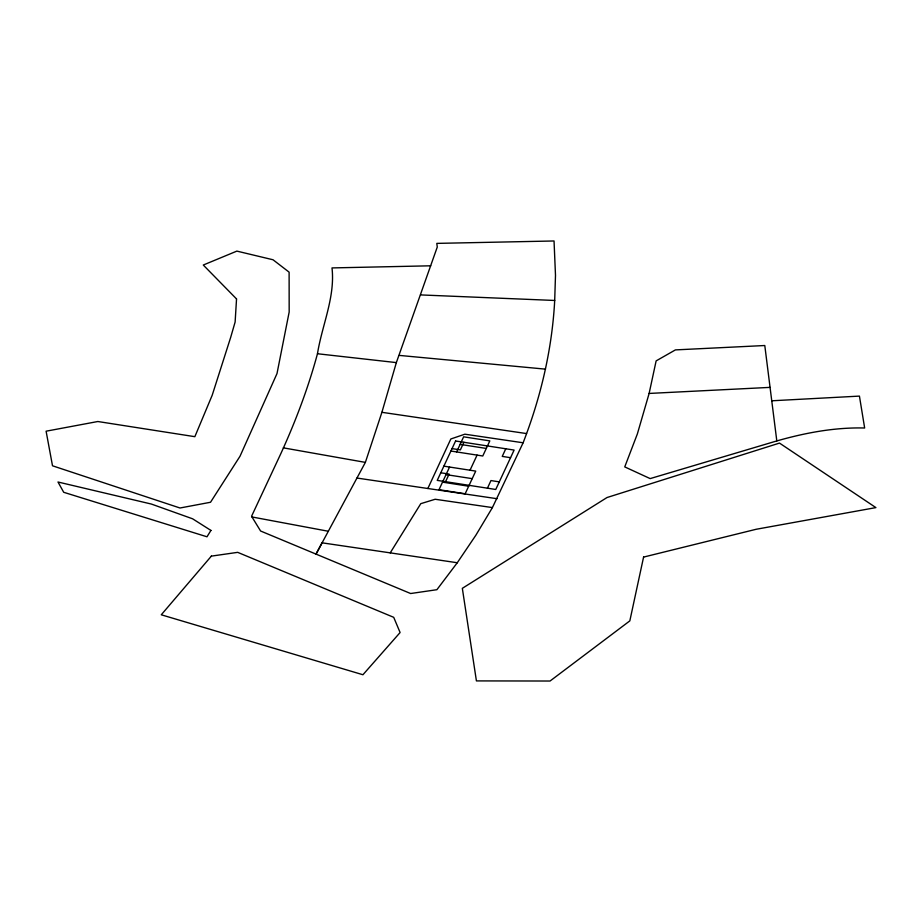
<?xml version="1.0" encoding="UTF-8"?>
<svg xmlns="http://www.w3.org/2000/svg" width="922" height="922" viewBox="0 0 922 922"><rect width="100%" height="100%" fill="white"/><g stroke="black" fill="none" stroke-linecap="round" stroke-linejoin="round"><path stroke-width="1.38" d="M554.698 300.468L555.493 275.309L554.041 240.976L436.809 243.385L437.27 247.061L396.345 362.6L381.904 412.307L365.377 462.383L316.016 554.122L322.078 542.827L457.277 562.743L475.833 535.267L492.417 507.584L523.12 442.779C540.788 397.278 552.105 349.277 554.698 300.468L420.524 294.913M649.123 393.44L656.13 360.894L675.411 349.899L764.787 345.52L776.808 440.923L650.16 478.599L624.747 466.901L637.356 433.951L649.123 393.44L770.066 387.378M457.277 562.743L436.89 589.7L410.636 593.526L260.603 531.014L251.556 516.285L280.876 453.555C295.605 421.273 308.202 388.024 317.468 353.748C322.008 325.293 335.331 297.034 332.001 267.922L430.712 265.801M427.854 488.487L450.835 438.976L464.872 434.193L523.12 442.779M449.567 467.039L438.999 489.697L465.172 493.766L475.729 471.107L443.862 466.152M456.597 451.93L463.639 436.821L489.813 440.889L482.771 455.998L450.904 451.042M445.557 481.687L449.106 474.069L440.774 472.779M463.916 442.283L460.366 449.89L452.045 448.599M470.036 470.22L477.077 455.111M487.427 488.187L490.965 480.569L499.298 481.86M505.786 448.784L502.236 456.402L510.558 457.692M390.213 552.877L420.789 503.666L435.161 499.263L492.417 507.584M776.808 440.923C805.344 432.798 834.871 427.22 864.652 428.004L859.431 396.103L771.749 400.793M399.376 355.408L545.501 369.146M317.468 353.748L396.345 362.6M381.904 412.307L526.566 433.571M356.952 478.045L497.05 498.71M460.124 444.381L486.286 448.438M446.041 474.6L472.214 478.656M442.525 482.148L468.687 486.217M283.331 447.85L365.377 462.383M251.983 516.965L328.313 531.256M236.539 298.947L235.122 322.043L230.638 337.51L212.21 395.204L194.853 436.682L97.836 421.515L46.1 431.196L52.508 465.794L179.997 507.999L210.527 502.26L240.031 456.206L277.003 373.571L289.174 312.005L289.116 272.151L273.016 259.762L236.873 251.107L203.278 265.029L236.539 298.947M643.579 557.084L629.83 620.875L550.054 681.024L476.42 680.909L462.337 588.328L607.01 497.534L779.493 443.09L875.9 507.607L756.167 529.274L643.579 557.084M455.595 440.993L437.235 480.385L495.748 489.478L514.107 450.074L455.595 440.993M210.931 530.427L206.989 536.788L63.71 492.29L57.994 482.01L151.381 504.057L192.594 518.798L210.931 530.427M211.357 556.127L161.269 614.79L362.934 674.743L400.102 632.527L393.706 617.325L237.692 552.347L211.357 556.127"/></g></svg>
